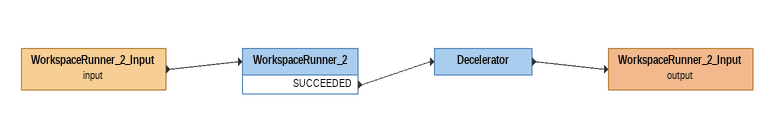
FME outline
WorkspaceRunner_2_Input (input)
    -> WorkspaceRunner_2
WorkspaceRunner_2
    SUCCEEDED -> Decelerator
Decelerator
    -> WorkspaceRunner_2_Input (output)
WorkspaceRunner_2_Input (output)
